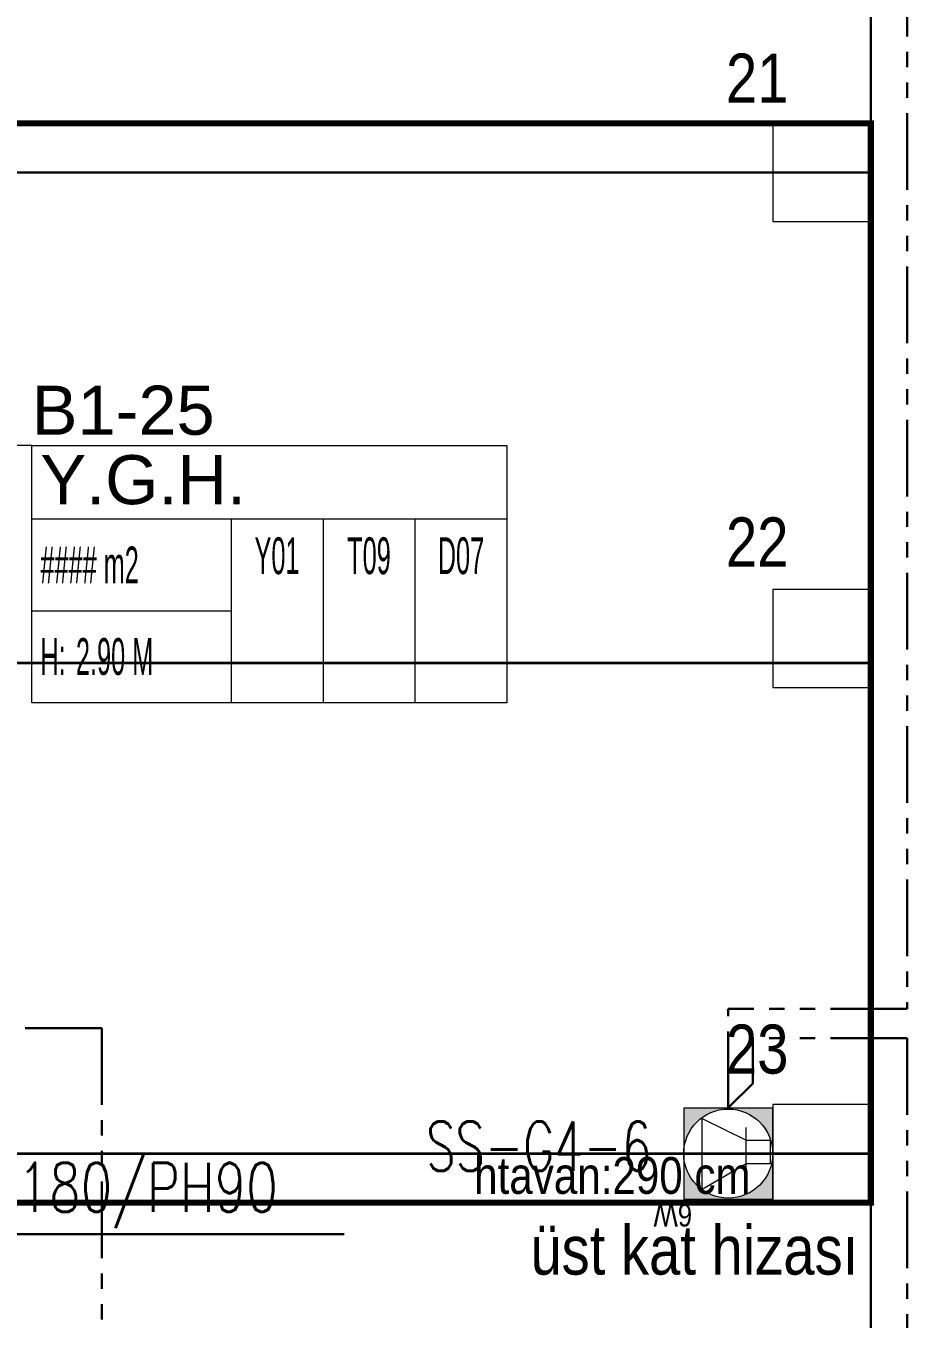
# Model space of a CAD drawing. Header units: metres. Extents: x -13545 to 152404, y -11890 to 28436.
# Drawn here: x 65231 to 65950, y 1505 to 2559 of the extents above; entities that cross this region are included whole.
import ezdxf
from ezdxf.enums import TextEntityAlignment as Align

# ---------------------------------------------------------------- set-up
doc = ezdxf.new("R2010")
doc.units = ezdxf.units.M
doc.header["$LTSCALE"] = 100
doc.header["$MEASUREMENT"] = 0
for name, pattern in [('DOT2', [0.125, 0, -0.125]), ('HIDDEN', [0.375, 0.25, -0.125]), ('PHANTOM2', [1.25, 0.625, -0.125, 0.125, -0.125, 0.125, -0.125])]:
    doc.linetypes.add(name, pattern=pattern)
doc.layers.get('0').update_dxf_attribs({"color": 9, "lineweight": 9})
for name, color, linetype, lineweight in [('01', 9, 'Continuous', 9), ('06D', 9, 'Continuous', 9), ('20', 9, 'DOT2', 9), ('21', 9, 'Continuous', 9), ('21_mahal200', 9, 'Continuous', 9), ('E-6W ACİL ANONS İÇİN HOPARLÖR (SIVAÜSTÜ) (YANGINA DAYANIKLI)', 7, 'Continuous', 30), ('E-KABLO', 7, 'Continuous', 30), ('E-YANGIN', 7, 'Continuous', 30), ('E-YAZI', 7, 'Continuous', 30), ('Seslendirme', 7, 'Continuous', 9)]:
    doc.layers.add(name, color=color, linetype=linetype, lineweight=lineweight)
doc.styles.add('Arial', font='arial.ttf', dxfattribs={"height": 2.5})
doc.styles.add('ILGAZ', font='txttw.shx')
doc.styles.add('MuuM_TEXT-STANDART', font='ARIALN.TTF')

# ---------------------------------------------------------------- blocks, each defined once
blk = doc.blocks.new('ep20n')
at = {"layer": 'Seslendirme'}
h = blk.add_hatch(color=3, dxfattribs=at)
h.paths.add_polyline_path([(59.41, -30.41), (59.41, 0, -1), (0, 0), (0, -30.41)])
h.paths.add_polyline_path([(0, 30.41), (0, 0, -1), (59.41, 0), (59.41, 30.41)])
at = {"layer": 'Seslendirme', "color": 3}
for p, q in [((59.41, 30.41), (0, 30.41)), ((0, 30.41), (0, -30.41)), ((59.41, -30.41), (59.41, 30.41)), ((17.77, 6.89), (47.04, 23.98)), ((47.04, 23.98, 943.8), (47.04, -23.46, 943.8)), ((17.77, 15.98), (17.77, -17.32)), ((1.75, -9.06), (1.75, 6.89)), ((1.75, 6.89), (17.77, 6.89)), ((17.77, -9.06), (1.75, -9.06)), ((47.04, -23.46), (17.77, -9.06)), ((0, -30.41), (59.41, -30.41))]:
    blk.add_line(p, q, dxfattribs=at)
blk.add_circle((29.71, 0), 29.71, dxfattribs=at)
at = {"color": 3, "insert": (53.76, 48.62), "char_height": 15, "attachment_point": 1, "style": 'MuuM_TEXT-STANDART'}
blk.add_mtext_dynamic_manual_height_columns('6W', width=52.4138, gutter_width=150, heights=[0], dxfattribs=at)
blk = doc.blocks.new('p-kolon_80x80')
blk.add_lwpolyline([(-40, -40), (40, -40), (40, 40), (-40, 40)], close=True)
blk = doc.blocks.new('1.bod.mimari.elk')
at = {"layer": '01'}
for p in [(9880, -6190), (9880, -6570), (9880, -6990)]:
    blk.add_blockref('p-kolon_80x80', p, dxfattribs=at)
blk = doc.blocks.new('p-işyeri')
at = {"color": 0, "const_width": 2}
blk.add_lwpolyline([(200, 0), (200, 700), (-200, 700), (-200, 0)], close=True, dxfattribs=at)
blk = doc.blocks.new('0_roomno2')
blk.add_lwpolyline([(19.375, -10.5), (0, -10.5), (0, 0), (19.375, 0)], close=True)
for points in [[(0, -3), (19.375, -3)], [(8.125, -3), (8.125, -10.5)], [(11.875, -3), (11.875, -10.5)], [(15.625, -3), (15.625, -10.5)], [(0, -6.75), (8.125, -6.75)]]:
    blk.add_lwpolyline(points)
at = {"style": 'MuuM_TEXT-STANDART', "width": 0.6}
blk.add_text('H:', height=1.5, dxfattribs=at).set_placement((0.35, -8.608), align=Align.MIDDLE_LEFT)
at = {"style": 'Arial'}
blk.add_attdef('ODANO', (0, 1.17), '', height=2, dxfattribs=at)
blk.add_attdef('MEKANADI', text='', height=2, dxfattribs=at).set_placement((0.35, -3), align=Align.BOTTOM_LEFT)
at = {"style": 'MuuM_TEXT-STANDART', "width": 0.6}
for tag, p in [('M2', (0.35, -4.875)), ('TEMIZTAVANYUKSEKLIGI', (1.8, -8.608))]:
    blk.add_attdef(tag, text='', height=1.5, dxfattribs=at).set_placement(p, align=Align.MIDDLE_LEFT)
for tag, p in [('YER01', (10, -4.5)), ('TAVAN01', (13.75, -4.5)), ('DUVAR01', (17.5, -4.5)), ('YER02', (10, -6.75)), ('TAVAN02', (13.75, -6.75)), ('DUVAR02', (17.5, -6.75)), ('YER03', (10, -9)), ('TAVAN03', (13.75, -9)), ('DUVAR03', (17.5, -9))]:
    blk.add_attdef(tag, text='', height=1.5, dxfattribs=at).set_placement(p, align=Align.MIDDLE_CENTER)
blk = doc.blocks.new('1.bod.mimari1.elk')
at = {"layer": '20', "ltscale": 2, "const_width": 5}
blk.add_lwpolyline([(9920, -7030), (8440, -7030), (8440, -6150), (9920, -6150)], close=True, dxfattribs=at)
at = {"layer": '21_mahal200'}
blk.add_lwpolyline([(9235.73, -6412.52), (9165, -6412.52)], dxfattribs=at)
at = {"layer": '06D', "color": 89, "linetype": 'HIDDEN', "true_color": 0x2e4d23, "rotation": 90}
for p in [(9920, -5990), (9920, -6390), (9920, -6790), (9920, -7190)]:
    blk.add_blockref('p-işyeri', p, dxfattribs=at)
at = {"layer": '21_mahal200'}
ref = blk.add_blockref('0_roomno2', (9235.73, -6412.52), dxfattribs=dict(at, xscale=20, yscale=20, zscale=20))
ref.add_attrib('ODANO', 'B1-25', (9235.73, -6403.88), dxfattribs={"layer": '0', "height": 40, "style": 'Arial'})
ref.add_attrib('MEKANADI', 'Y.G.H.', dxfattribs={"layer": '0', "height": 40, "style": 'Arial'}).set_placement((9242.73, -6472.52), align=Align.BOTTOM_LEFT)
ref.add_attrib('M2', '#### m2', dxfattribs={"layer": '0', "height": 30, "style": 'MuuM_TEXT-STANDART', "width": 0.6}).set_placement((9242.73, -6510.02), align=Align.MIDDLE_LEFT)
ref.add_attrib('TEMIZTAVANYUKSEKLIGI', '2.90 M', dxfattribs={"layer": '0', "height": 30, "style": 'MuuM_TEXT-STANDART', "width": 0.6}).set_placement((9271.73, -6584.68), align=Align.MIDDLE_LEFT)
ref.add_attrib('YER01', 'Y01', dxfattribs={"layer": '0', "height": 30, "style": 'MuuM_TEXT-STANDART', "width": 0.6}).set_placement((9435.73, -6502.52), align=Align.MIDDLE_CENTER)
ref.add_attrib('TAVAN01', 'T09', dxfattribs={"layer": '0', "height": 30, "style": 'MuuM_TEXT-STANDART', "width": 0.6}).set_placement((9510.73, -6502.52), align=Align.MIDDLE_CENTER)
ref.add_attrib('DUVAR01', 'D07', dxfattribs={"layer": '0', "height": 30, "style": 'MuuM_TEXT-STANDART', "width": 0.6}).set_placement((9585.73, -6502.52), align=Align.MIDDLE_CENTER)
at = {"layer": '21', "style": 'MuuM_TEXT-STANDART'}
for s, p in [('21', (9852.82, -6145.12)), ('22', (9852.82, -6523.31)), ('23', (9852.82, -6936.77))]:
    blk.add_text(s, height=40, dxfattribs=at).set_placement(p, align=Align.BOTTOM_RIGHT)
for s, height, p in [('htavan:290 cm', 30, (9596.49, -7022.79)), ('üst kat hizası', 40, (9642.32, -7088.63))]:
    blk.add_text(s, height=height, dxfattribs=at).set_placement(p)

msp = doc.modelspace()

# ---------------------------------------------------------------- linework, layer by layer
at = {"layer": 'E-KABLO', "color": 5, "linetype": 'PHANTOM2'}
for p, q in [((65949.6, 3113.4), (65949.6, 1758.1)), ((65949.6, 3113.4), (65949.6, 2002.7)), ((65803.7, 1677.2), (65803.7, 1758.1)), ((65949.6, 1758.1), (65803.7, 1758.1)), ((65823.7, 1697.2), (65823.7, 1734.1)), ((65949.6, 1734.1), (65823.7, 1734.1)), ((65949.6, 1734.1), (65949.6, 733.4)), ((65803.7, 1677.2), (65823.7, 1697.2))]:
    msp.add_line(p, q, dxfattribs=at)
at = {"layer": 'E-KABLO', "color": 6, "linetype": 'PHANTOM2'}
for q in [(64926.8, 1742.2), (65292.9, 666.6)]:
    msp.add_line((65292.9, 1742.2), q, dxfattribs=at)
at = {"layer": 'E-YANGIN'}
msp.add_line((64850.2, 1574.2), (65490.4, 1574.2), dxfattribs=at)

# ---------------------------------------------------------------- block references
at = {"layer": '06D'}
for name in ['1.bod.mimari.elk', '1.bod.mimari1.elk']:
    msp.add_blockref(name, (56000, 8630), dxfattribs=at)
at = {"layer": 'E-6W ACİL ANONS İÇİN HOPARLÖR (SIVAÜSTÜ) (YANGINA DAYANIKLI)', "xscale": 1.222211883244323, "yscale": 1.222211883244323, "zscale": 1.222211883244323, "rotation": 180}
msp.add_blockref('ep20n', (65840, 1640), dxfattribs=at)

# ---------------------------------------------------------------- texts
at = {"layer": 'E-YAZI', "color": 3, "style": 'ILGAZ'}
for s, width, p in [('SS-G4-6', 0.7, (65557.3, 1626.1)), ('2x0,75 LIHCH-Fe180/PH90', 0.75, (64870.6, 1592.5))]:
    msp.add_text(s, height=40, dxfattribs=dict(at, width=width)).set_placement(p)

doc.saveas('drawing.dxf')
